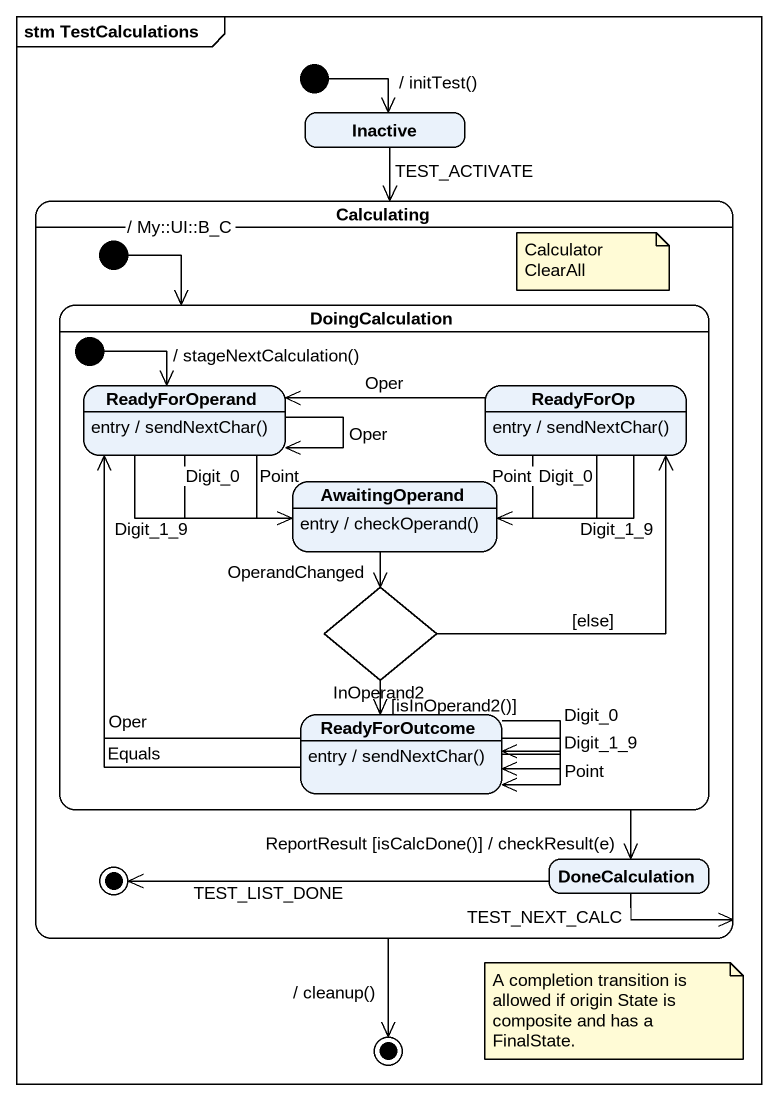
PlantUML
@startuml
mainframe stm TestCalculations
hide empty description
state Inactive
state Calculating {
  state DoingCalculation {
    state ReadyForOperand
    ReadyForOperand : entry / sendNextChar()
    state ReadyForOp
    ReadyForOp : entry / sendNextChar()
    state AwaitingOperand
    AwaitingOperand : entry / checkOperand()
    state InOperand2 <<choice>>
    state ReadyForOutcome
    ReadyForOutcome : entry / sendNextChar()
    [*] --> ReadyForOperand : / stageNextCalculation()
  }
  state DoneCalculation
  [*] --> DoingCalculation : / My::UI::B_C
  DoneCalculation -left-> [*] : TEST_LIST_DONE
}
[*] --> Inactive : / initTest()
Inactive --> Calculating : TEST_ACTIVATE
DoingCalculation --> DoneCalculation : ReportResult [isCalcDone()] / checkResult(e)
ReadyForOperand --> ReadyForOperand : Oper
ReadyForOperand -right-> AwaitingOperand : Digit_1_9
ReadyForOperand -right-> AwaitingOperand : Digit_0
ReadyForOperand -right-> AwaitingOperand : Point
ReadyForOp -left-> ReadyForOperand : Oper
ReadyForOp -left-> AwaitingOperand : Point
ReadyForOp -left-> AwaitingOperand : Digit_1_9
ReadyForOp -left-> AwaitingOperand : Digit_0
AwaitingOperand --> InOperand2 : OperandChanged
InOperand2 -up-> ReadyForOp : [else]
InOperand2 --> ReadyForOutcome : [isInOperand2()]
ReadyForOutcome -up-> ReadyForOperand : Oper
ReadyForOutcome -up-> ReadyForOperand : Equals
ReadyForOutcome --> ReadyForOutcome : Point
ReadyForOutcome --> ReadyForOutcome : Digit_1_9
ReadyForOutcome --> ReadyForOutcome : Digit_0
DoneCalculation -up-> Calculating : TEST_NEXT_CALC
Calculating --> [*] : / cleanup()
note as N1
  Calculator ClearAll
end note
note as N2
  A completion transition is allowed if origin State is composite and has a FinalState.
end note
@enduml
